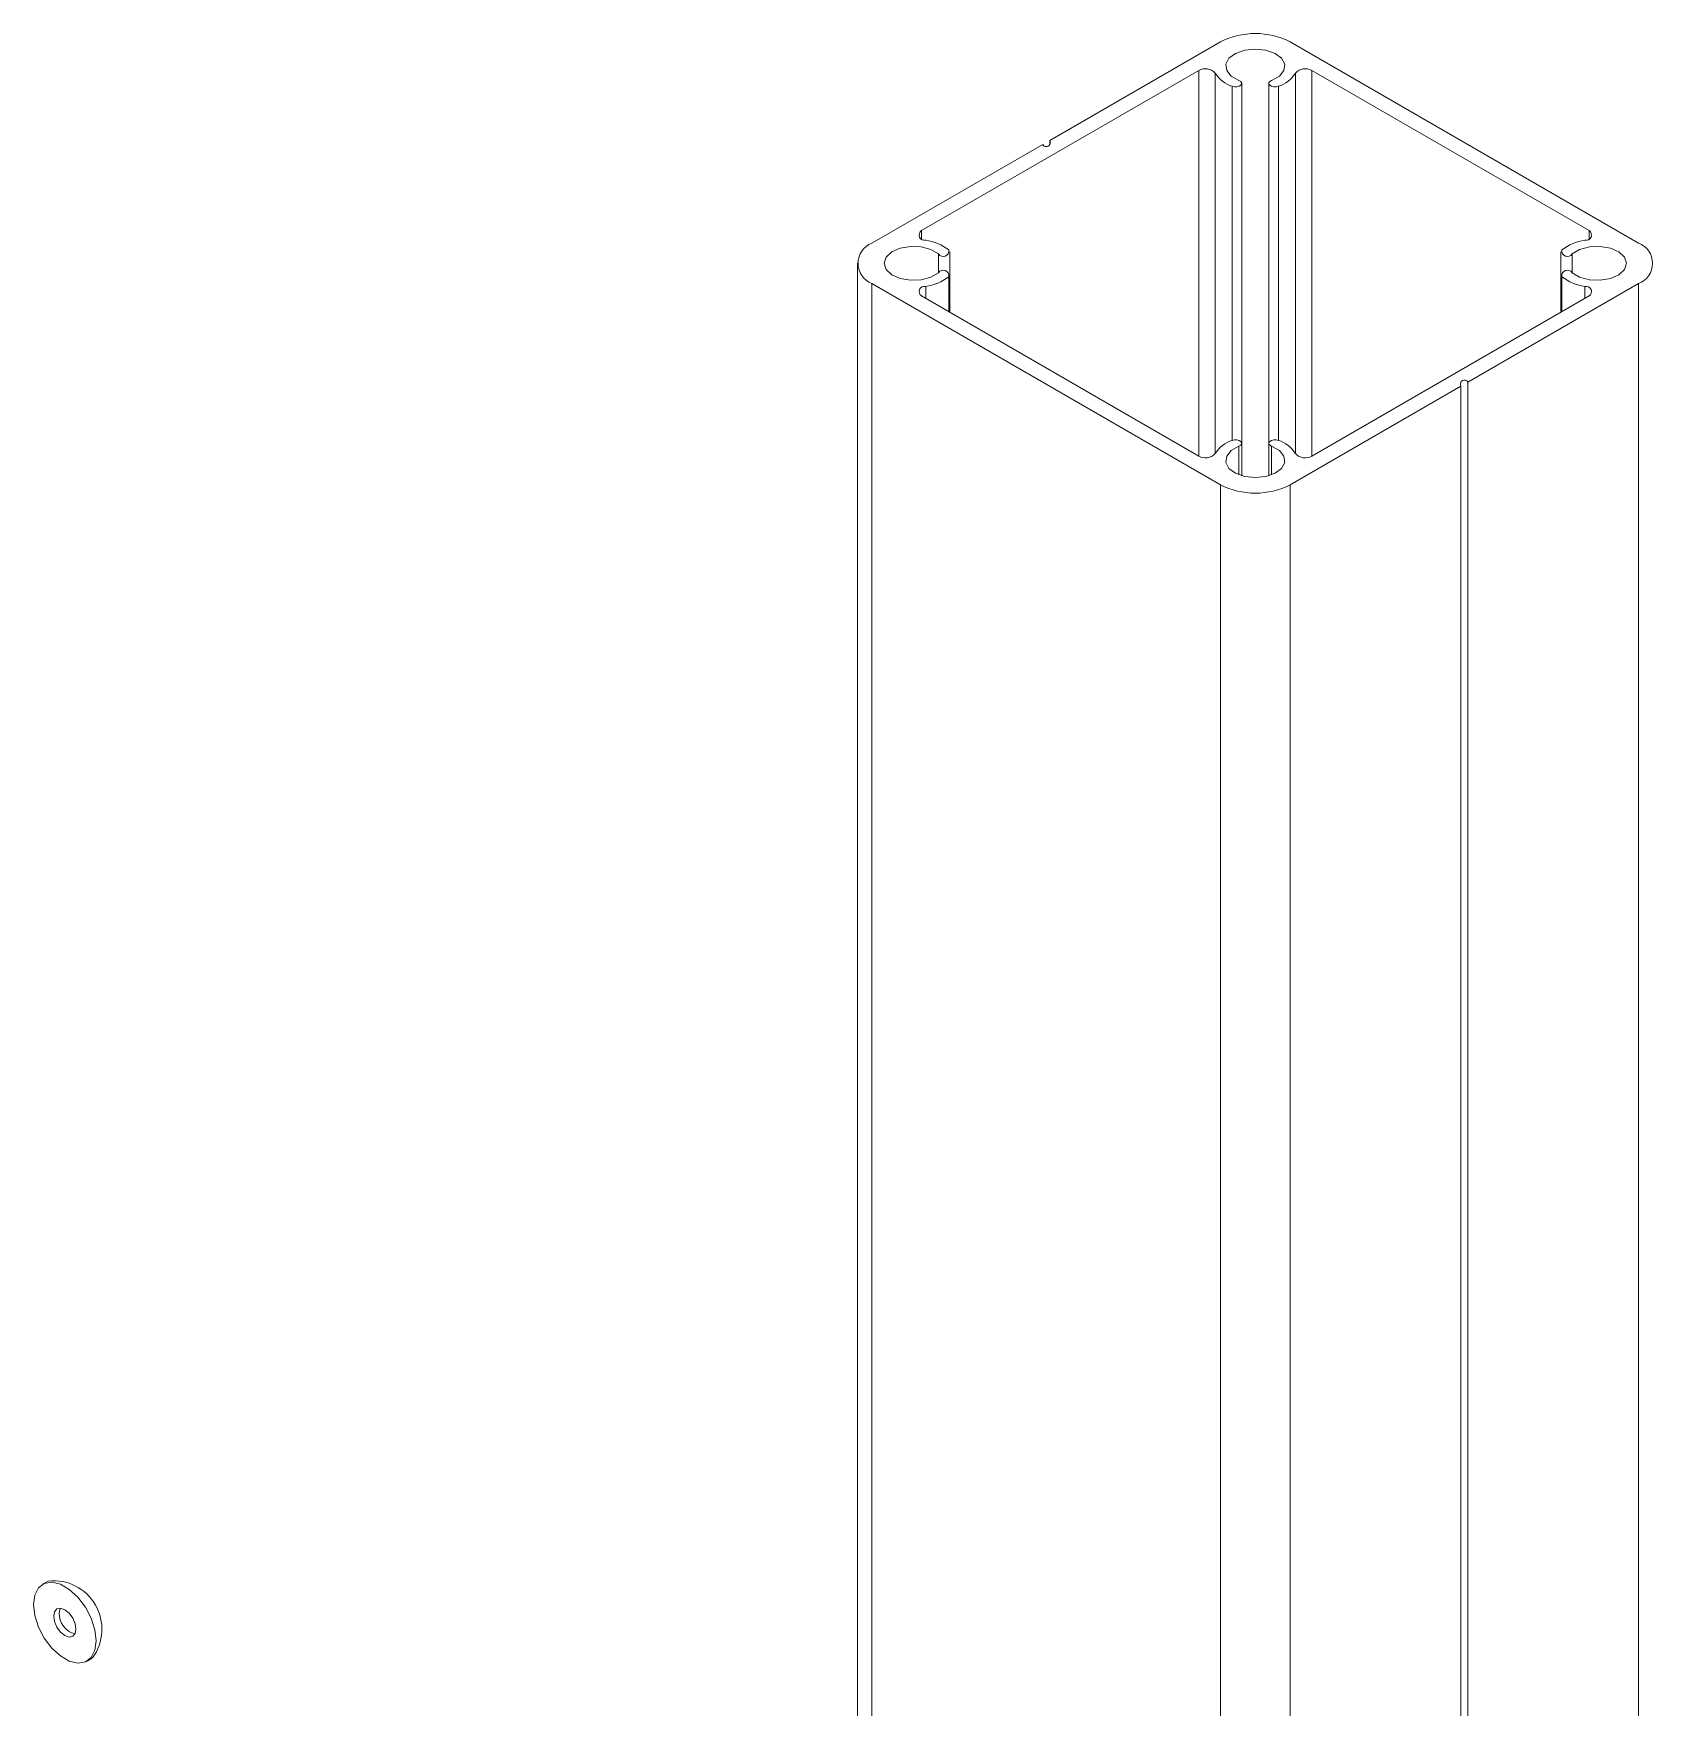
# Model space of a CAD drawing. Header units: inches. Extents: x 0.03 to 2.74, y 0.01 to 1.91.
# Drawn here: x 0.10199 to 0.14344, y 1.03845 to 1.08131 of the extents above; entities that cross this region are included whole.
import ezdxf

# ---------------------------------------------------------------- set-up
doc = ezdxf.new("R2010")
doc.units = ezdxf.units.IN
doc.header["$MEASUREMENT"] = 0

msp = doc.modelspace()

# ---------------------------------------------------------------- linework, layer by layer
at = {"linetype": 'Continuous', "lineweight": 15}
for p, q in [((0.1280059430472182, 1.078564657827039), (0.132378070076057, 1.081088633036465)), ((0.1341626117204809, 1.081088633036465), (0.1430853199426006, 1.07593766322131)), ((0.1247253391826436, 1.076258727942588), (0.1318219094051201, 1.080355490729975)), ((0.1318219094051201, 1.070489641749615), (0.1318219094051201, 1.080355490729975)), ((0.1322422640131257, 1.070551128703066), (0.1322422640131256, 1.080294003776525)), ((0.1342984177834122, 1.070551128703065), (0.1342984177834123, 1.080294003776525)), ((0.1347187723914179, 1.080355490729975), (0.1418153426138943, 1.076258727942588)), ((0.1347187723914179, 1.070489641749615), (0.1347187723914179, 1.080355490729975)), ((0.132678571368134, 1.070891035595309), (0.132678571368134, 1.079954096884281)), ((0.1329233289862965, 1.070815091510844), (0.1329233289862965, 1.080030040968746)), ((0.1336173528102415, 1.080030040968746), (0.1336173528102415, 1.070815091510844)), ((0.1338621104284039, 1.070891035595309), (0.1338621104284039, 1.079954096884281)), ((0.1278274888827759, 1.078461638430736), (0.1234553618539372, 1.07593766322131)), ((0.1280059430472183, 1.078461638430736), (0.1280059430472182, 1.078564657827039)), ((0.1247253391826437, 1.076052689149981), (0.1247253391826436, 1.076258727942588)), ((0.1418153426138942, 1.076052689149981), (0.1418153426138943, 1.076258727942588)), ((0.1251575425217069, 1.075181421808171), (0.1251575425217069, 1.075663710671419)), ((0.1254468284758661, 1.075131183384916), (0.1254468284758661, 1.075713949094674)), ((0.1410938533206717, 1.075713949094674), (0.1410938533206717, 1.075131183384916)), ((0.141383139274831, 1.075181421808171), (0.141383139274831, 1.075663710671419)), ((0.1230857711780672, 1.075422566239795), (0.1230857711780672, 0.8869900711892375)), ((0.1234553618539372, 1.07490746925828), (0.1323780700760567, 1.069756499443125)), ((0.1234553618539372, 0.886474974207722), (0.1234553618539372, 1.07490746925828)), ((0.1248318492506108, 1.074524917583552), (0.1248318492506108, 1.074829070086923)), ((0.1254206490555049, 1.074185010691308), (0.1254206490555049, 1.075080944961661)), ((0.1254468284758661, 1.074169897633624), (0.1254468284758661, 1.075131183384916)), ((0.1387131929137619, 1.072383494048854), (0.1430853199426006, 1.07490746925828)), ((0.1410938533206717, 1.075131183384916), (0.1410938533206717, 1.074169897633624)), ((0.1411200327410329, 1.074185010691308), (0.1411200327410329, 1.075080944961661)), ((0.1417088325459268, 1.074524917583551), (0.1417088325459268, 1.074829070086923)), ((0.1430853199426006, 0.886474974207722), (0.1430853199426006, 1.07490746925828)), ((0.1247253391826436, 1.074586404537003), (0.13182190940512, 1.070489641749615)), ((0.1418153426138941, 1.074586404537002), (0.1347187723914177, 1.070489641749615)), ((0.1385347387493195, 1.072280474652551), (0.1341626117204808, 1.069756499443125)), ((0.1385347387493195, 0.8838479796019931), (0.1385347387493195, 1.072280474652551)), ((0.1387131929137619, 0.8839509989982964), (0.1387131929137619, 1.072383494048854)), ((0.1328526212299382, 1.070010084215509), (0.1328526212299383, 1.070739147426378)), ((0.1329233289862963, 1.069986152776262), (0.1329233289862963, 1.070815091510844)), ((0.1336173528102414, 1.070815091510844), (0.1336173528102414, 1.069986152776262)), ((0.1336880605665995, 1.070010084215509), (0.1336880605665993, 1.070739147426378)), ((0.1323780700760568, 0.8813240043925675), (0.1323780700760567, 1.069756499443125)), ((0.1341626117204808, 0.8813240043925675), (0.1341626117204808, 1.069756499443125)), ((0.1023653414155942, 1.041693079572213), (0.1022225780840403, 1.04161066405517)), ((0.1033581611389722, 1.039643563368358), (0.1035009244705261, 1.0397259788854))]:
    msp.add_line(p, q, dxfattribs=at)
at = {"linetype": 'Continuous', "lineweight": 15, "flags": 128}
for points in [[(0.1336880605665995, 1.080105985053212), (0.1338860765627022, 1.080216185161695), (0.1340028320028877, 1.08035995019101), (0.1340229183075921, 1.08051830702188), (0.1339436846245408, 1.080670356809471), (0.1337755876699904, 1.08079603306912), (0.1335408117232735, 1.080878749912898), (0.1332703408982691, 1.080907590940964), (0.1329998700732646, 1.080878749912898), (0.1327650941265476, 1.08079603306912), (0.1325969971719972, 1.080670356809471), (0.1325177634889459, 1.08051830702188), (0.1325378497936502, 1.08035995019101), (0.1326546052338357, 1.080216185161695), (0.1328526212299384, 1.080105985053212)], [(0.1328526212299384, 1.080105985053212), (0.1328963401072307, 1.080080978741752), (0.1329201544249209, 1.080048217616103), (0.1329204386690182, 1.080012689260667), (0.1328971495659352, 1.079979802545491), (0.1328538326705002, 1.079954564174844), (0.1327970825873745, 1.07994081646187), (0.1327355390022732, 1.079940652371246), (0.132678571368134, 1.079954096884281)], [(0.1336880605665995, 1.080105985053212), (0.1336443416893072, 1.080080978741752), (0.133620527371617, 1.080048217616103), (0.1336202431275198, 1.080012689260667), (0.1336435322306028, 1.079979802545491), (0.1336868491260378, 1.079954564174844), (0.1337435992091635, 1.07994081646187), (0.1338051427942648, 1.079940652371246), (0.1338621104284039, 1.079954096884281)], [(0.1251575425217068, 1.075181421808171), (0.1249666496511736, 1.075067109606825), (0.1247176143325538, 1.074999708125887), (0.124443302533507, 1.074988112549), (0.1241799160376439, 1.075033853180609), (0.1239622147822413, 1.075130893486909), (0.1238189294809152, 1.075266426756042), (0.1237689699417424, 1.075422566239795), (0.1238189294809152, 1.075578705723548), (0.1239622147822413, 1.075714238992681), (0.1241799160376439, 1.075811279298982), (0.124443302533507, 1.07585701993059), (0.1247176143325538, 1.075845424353703), (0.1249666496511736, 1.075778022872765), (0.1251575425217069, 1.075663710671419)], [(0.1413831392748309, 1.075181421808171), (0.1415740321453641, 1.075067109606825), (0.1418230674639838, 1.074999708125887), (0.1420973792630306, 1.074988112549), (0.1423607657588938, 1.075033853180608), (0.1425784670142963, 1.075130893486909), (0.1427217523156225, 1.075266426756042), (0.1427717118547954, 1.075422566239795), (0.1427217523156225, 1.075578705723548), (0.1425784670142965, 1.075714238992681), (0.1423607657588939, 1.075811279298982), (0.1420973792630308, 1.07585701993059), (0.141823067463984, 1.075845424353703), (0.1415740321453643, 1.075778022872765), (0.141383139274831, 1.075663710671419)], [(0.1328526212299383, 1.070739147426378), (0.1328963401072306, 1.070764153737839), (0.1329201544249208, 1.070796914863487), (0.132920438669018, 1.070832443218924), (0.1328971495659351, 1.070865329934099), (0.1328538326705001, 1.070890568304746), (0.1327970825873744, 1.07090431601772), (0.1327355390022731, 1.070904480108344), (0.1326785713681338, 1.070891035595309)], [(0.1336880605665993, 1.070739147426378), (0.133644341689307, 1.070764153737839), (0.1336205273716167, 1.070796914863487), (0.1336202431275195, 1.070832443218923), (0.1336435322306025, 1.070865329934099), (0.1336868491260374, 1.070890568304746), (0.1337435992091631, 1.07090431601772), (0.1338051427942644, 1.070904480108344), (0.1338621104284038, 1.070891035595309)], [(0.1336880605665993, 1.070739147426378), (0.133886076562702, 1.070628947317895), (0.1340028320028875, 1.07048518228858), (0.1340229183075919, 1.07032682545771), (0.1339436846245405, 1.070174775670119), (0.1337755876699901, 1.07004909941047), (0.1335408117232732, 1.069966382566692), (0.1332703408982687, 1.069937541538626), (0.1329998700732643, 1.069966382566692), (0.1327650941265474, 1.07004909941047), (0.132596997171997, 1.070174775670119), (0.1325177634889457, 1.07032682545771), (0.1325378497936501, 1.07048518228858), (0.1326546052338357, 1.070628947317895), (0.1328526212299383, 1.070739147426378)], [(0.1019873258715155, 1.041090700995128), (0.10201985478548, 1.041333180172408), (0.1021148062282211, 1.041518458044186), (0.1022644877985458, 1.041631524499179), (0.1024567731858169, 1.041663219565638), (0.1026760845715231, 1.041610975497774), (0.1029046546514895, 1.041479024799259), (0.1031239660371956, 1.041278057330946), (0.1033162514244668, 1.041024354281917), (0.1034659329947915, 1.040738469164375), (0.1035608844375325, 1.040443562690319), (0.1035934133514971, 1.0401635264284), (0.1035608844375325, 1.03992104725112), (0.1034659329947915, 1.039735769379342), (0.1033162514244668, 1.039622702924348), (0.1031239660371956, 1.03959100785789), (0.1029046546514894, 1.039643251925754), (0.1026760845715231, 1.039775202624269), (0.1024567731858169, 1.039976170092582), (0.1022644877985458, 1.040229873141611), (0.1021148062282211, 1.040515758259153), (0.10201985478548, 1.040810664733209), (0.1019873258715155, 1.041090700995128)], [(0.1025048429483985, 1.040791944745849), (0.1025265773714747, 1.040905574447844), (0.1025884717718132, 1.040976811027024), (0.1026811032880365, 1.04099480935997), (0.1027903696115063, 1.040956829363646), (0.1028996359349761, 1.040868653148202), (0.1029922674511994, 1.040743704743121), (0.1030541618515379, 1.040601006410417), (0.1030758962746141, 1.040462282677679), (0.1030541618515379, 1.040348652975683), (0.1029922674511994, 1.040277416396503), (0.1028996359349761, 1.040259418063558), (0.1027903696115063, 1.040297398059882), (0.1026811032880364, 1.040385574275325), (0.1025884717718132, 1.040510522680406), (0.1025265773714747, 1.040653221013111), (0.1025048429483985, 1.040791944745849)], [(0.1026476062799523, 1.040874360262891), (0.1026693407030286, 1.040987989964887), (0.1026729062975496, 1.040995446014617)]]:
    msp.add_lwpolyline(points, dxfattribs=at)
at = {"linetype": 'Continuous', "lineweight": 15}
for centre, radius, start, end in [((0.133270340898269, 1.079366556662353), 0.001939508767303233, 62.6096722366138, 117.3903277633869), ((0.1319943496405122, 1.080066758366295), 0.0003363064266689857, 42.50926262228735, 120.8470044996351), ((0.1329175601597882, 1.080710842261169), 0.0007935862952305803, 211.685692588079, 252.4732910075643), ((0.1336231216367499, 1.080710842261168), 0.0007935862952302511, 287.526708992425, 328.3143074119267), ((0.1345463321560258, 1.080066758366294), 0.0003363064266698711, 59.15299550046592, 137.490737377586), ((0.1279167159649971, 1.078513148128888), 0.0001030277690982914, 209.9973117336152, 29.9973117336375), ((0.124796583533044, 1.076145290986853), 0.0001339540980729241, 122.1309733602942, 285.2640137055001), ((0.1246648238578274, 1.074811465862816), 0.001216120997912934, 51.57388396773965, 82.10588877231747), ((0.1418758579387109, 1.074811465862815), 0.001216120997913878, 97.8941112276988, 128.4261160322497), ((0.1417440982634937, 1.076145290986853), 0.0001339540980729058, 254.7359862945301, 57.86902663963541), ((0.1236508583040632, 1.075422566239795), 0.0005509480577860985, 110.7834207994709, 249.2165792005381), ((0.1252799625707555, 1.075737865144734), 0.0001431277552460048, 211.2048815299309, 10.5974869221315), ((0.1412607192257823, 1.075737865144734), 0.0001431277552459503, 169.4025130778644, 328.7951184700938), ((0.1428898234924745, 1.075422566239795), 0.0005509480577861428, 290.7834207994756, 69.21657920051695), ((0.1252799625707555, 1.075107267334856), 0.0001431277552459503, 349.4025130778653, 148.7951184700169), ((0.1412607192257821, 1.075107267334856), 0.0001431277552458957, 31.20488152990127, 190.5974869221405), ((0.1247965835330439, 1.074699841492738), 0.000133954098073142, 74.73598629451995, 237.8690266396712), ((0.1246648238578277, 1.076033666616774), 0.001216120997912924, 277.8941112276698, 308.4261160322444), ((0.1418758579387105, 1.076033666616776), 0.001216120997914592, 231.5738839677928, 262.1058887723206), ((0.1417440982634937, 1.074699841492738), 0.0001339540980731128, 302.1309733603252, 105.2640137054343), ((0.1386239658315407, 1.072331984350702), 0.0001030277690983784, 29.99731173372901, 209.9973117336229), ((0.1329175601597871, 1.070134290218422), 0.0007935862952293661, 107.5267089923909, 148.3143074119217), ((0.1336231216367493, 1.070134290218421), 0.0007935862952312122, 31.68569258812541, 72.47329100756076), ((0.1319943496405121, 1.070778374113296), 0.0003363064266691562, 239.152995500377, 317.4907373776888), ((0.1345463321560255, 1.070778374113295), 0.0003363064266689606, 222.5092626222946, 300.8470044996441), ((0.1332703408982687, 1.071478575817237), 0.001939508767303443, 242.6096722366169, 297.3903277633854), ((0.1024971025127687, 1.040457814219304), 0.001242272707108293, 323.9061200998648, 96.08850336742931), ((0.1031691523517126, 1.04084968828658), 0.0005221293052336274, 177.2916159272937, 256.87579740125)]:
    msp.add_arc(centre, radius, start, end, dxfattribs=at)

doc.saveas('drawing.dxf')
